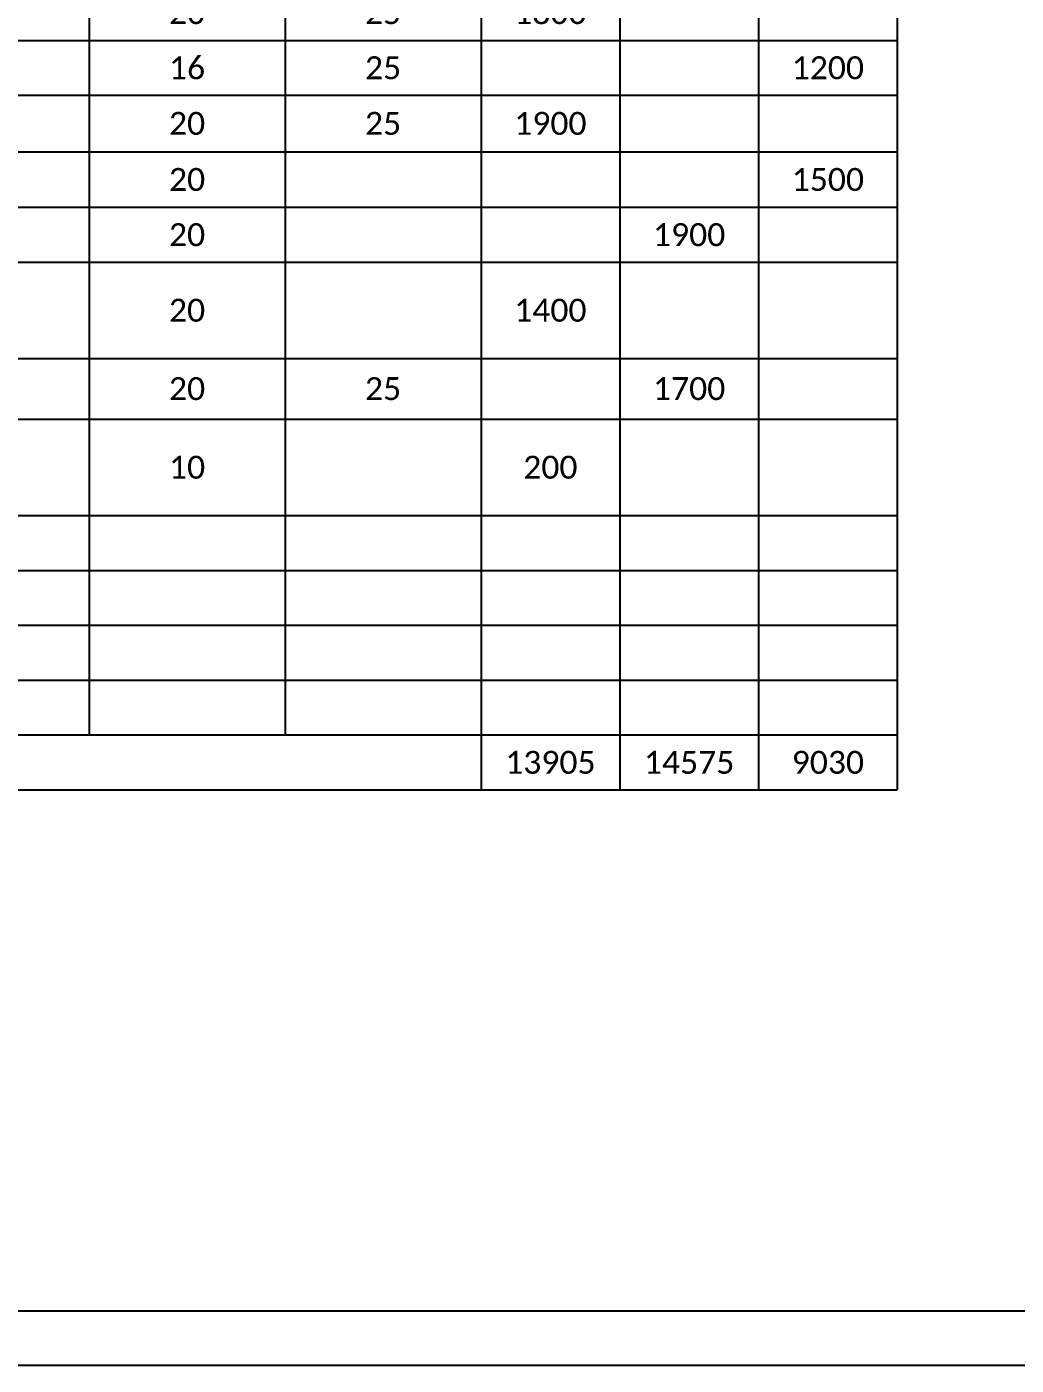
# Model space of a CAD drawing. Header units: millimetres. Extents: x 20625 to 81245, y 3427 to 18613.
# Drawn here: x 66423 to 67337, y 9204 to 10440 of the extents above; entities that cross this region are included whole.
import ezdxf

# ---------------------------------------------------------------- set-up
doc = ezdxf.new("R2010")
doc.units = ezdxf.units.MM
doc.layers.add('EJEL05130C', color=130, linetype='Continuous', lineweight=30)
doc.layers.add('EJELFORMATO', color=170, linetype='Continuous', lineweight=25)
doc.styles.get("Standard").update_dxf_attribs({"font": 'arial.ttf'})

# ---------------------------------------------------------------- blocks, each defined once
blk = doc.blocks.new('*T182')
at = {"layer": 'EJEL05130C', "linetype": 'ByBlock', "lineweight": -2, "transparency": 16777216}
for p, q in [((0, 0), (2352.6, 0)), ((0, 0), (0, -1721.4)), ((2352.6, 0), (2352.6, -1721.4)), ((0, -64.2), (2352.6, -64.2)), ((128.2, -64.2), (128.2, -1670.7)), ((613.2, -64.2), (613.2, -1721.4)), ((781.1, -64.2), (781.1, -1721.4)), ((1165.7, -64.2), (1165.7, -1721.4)), ((1293.9, -64.2), (1293.9, -1721.4)), ((1422.1, -64.2), (1422.1, -1721.4)), ((1605.9, -64.2), (1605.9, -1670.7)), ((1786.9, -64.2), (1786.9, -1670.7)), ((1968, -64.2), (1968, -1721.4)), ((781.1, -115.6), (1165.7, -115.6)), ((909.3, -115.6), (909.3, -1721.4)), ((1037.5, -115.6), (1037.5, -1721.4)), ((1968, -115.6), (2352.6, -115.6)), ((2096.2, -115.6), (2096.2, -1721.4)), ((2224.4, -115.6), (2224.4, -1721.4)), ((0, -166.3), (2352.6, -166.3)), ((0, -217.3), (2352.6, -217.3)), ((0, -268.4), (2352.6, -268.4)), ((0, -319.5), (2352.6, -319.5)), ((0, -370.2), (2352.6, -370.2)), ((0, -420.8), (2352.6, -420.8)), ((0, -471.5), (2352.6, -471.5)), ((0, -522.2), (2352.6, -522.2)), ((0, -572.8), (2352.6, -572.8)), ((0, -623.5), (2352.6, -623.5)), ((0, -674.2), (2352.6, -674.2)), ((0, -724.8), (2352.6, -724.8)), ((0, -775.5), (2352.6, -775.5)), ((0, -826.2), (2352.6, -826.2)), ((0, -876.8), (2352.6, -876.8)), ((0, -927.5), (2352.6, -927.5)), ((0, -978.2), (2352.6, -978.2)), ((0, -1029.1), (2352.6, -1029.1)), ((0, -1079.8), (2352.6, -1079.8)), ((0, -1132.1), (2352.6, -1132.1)), ((0, -1183.3), (2352.6, -1183.3)), ((0, -1234), (2352.6, -1234)), ((0, -1323), (2352.6, -1323)), ((0, -1378.9), (2352.6, -1378.9)), ((0, -1468.1), (2352.6, -1468.1)), ((0, -1518.7), (2352.6, -1518.7)), ((0, -1569.4), (2352.6, -1569.4)), ((0, -1620.1), (2352.6, -1620.1)), ((0, -1670.7), (2352.6, -1670.7)), ((0, -1721.4), (2352.6, -1721.4))]:
    blk.add_line(p, q, dxfattribs=at)
at = {"layer": 'EJEL05130C', "color": 0, "transparency": 16777216}
for s, insert, char_height, width, attachment_point in [('{\\fCalibri|b1|i0|c0;Tabela de carga QDC 1 (TÉRREO)', (1176.3, -32.1), 26.43, 2330.156, 5), ('{\\fCalibri|b1|i0|c0;TUG(VA)', (973.4, -89.9), 21.144, 362.159, 5), ('{\\fCalibri|b1|i0|c0;Fases', (2160.3, -89.9), 21.144, 362.159, 5), ('{\\fCalibri|b1|i0|c0;Fiação(mm²)', (1514, -115.3), 21.144, 161.238, 5), ('{\\fCalibri|b1|i0|c0;Disjuntor(A)', (1696.4, -115.3), 21.144, 158.596, 5), ('{\\fCalibri|b1|i0|c0;Circuito', (64.1, -115.3), 21.144, 105.736, 5), ('{\\fCalibri|b1|i0|c0;Descrição', (370.7, -115.3), 21.144, 462.538, 5), ('{\\fCalibri|b1|i0|c0;Iluminação', (697.2, -115.3), 21.144, 145.381, 5), ('{\\fCalibri|b1|i0|c0;TUE(VA)', (1229.8, -115.3), 21.144, 105.736, 5), ('{\\fCalibri|b1|i0|c0;Total', (1358, -115.3), 21.144, 105.736, 5), ("{\\fCalibri|b1|i0|c0;DR's", (1877.5, -115.3), 21.144, 158.596, 5), ('{\\fCalibri|b1|i0|c0;100', (845.2, -140.9), 21.144, 105.736, 5), ('{\\fCalibri|b1|i0|c0;300', (973.4, -140.9), 21.144, 105.736, 5), ('{\\fCalibri|b1|i0|c0;600', (1101.6, -140.9), 21.144, 105.736, 5), ('{\\fCalibri|b1|i0|c0;R', (2032.1, -140.9), 21.144, 105.736, 5), ('{\\fCalibri|b1|i0|c0;S', (2160.3, -140.9), 21.144, 105.736, 5), ('{\\fCalibri|b1|i0|c0;T', (2288.5, -140.9), 21.144, 105.736, 5), ('{\\fCalibri|b0|i0|c0;1', (64.1, -206.1), 21.144, 105.736, 8), ('{\\fCalibri|b0|i0|c0;Iluminação', (370.7, -206.1), 21.144, 462.538, 8), ('{\\fCalibri|b0|i0|c0;737', (697.2, -191.8), 21.144, 145.381, 5), ('{\\fCalibri|b0|i0|c0;737', (1358, -191.8), 21.144, 105.736, 5), ('{\\fCalibri|b0|i0|c0;1,5', (1514, -191.8), 21.144, 161.238, 5), ('{\\fCalibri|b0|i0|c0;10', (1696.4, -191.8), 21.144, 158.596, 5), ('{\\fCalibri|b0|i0|c0;737', (2160.3, -191.8), 21.144, 105.736, 5), ('{\\fCalibri|b0|i0|c0;', (845.2, -191.8), 21.144, 105.736, 5), ('{\\fCalibri|b0|i0|c0;', (973.4, -191.8), 21.144, 105.736, 5), ('{\\fCalibri|b0|i0|c0;', (1101.6, -191.8), 21.144, 105.736, 5), ('{\\fCalibri|b0|i0|c0;', (1229.8, -191.8), 21.144, 105.736, 5), ('{\\fCalibri|b0|i0|c0;', (1877.5, -191.8), 21.144, 158.596, 5), ('{\\fCalibri|b0|i0|c0;', (2032.1, -191.8), 21.144, 105.736, 5), ('{\\fCalibri|b0|i0|c0;', (2235.7, -206.1), 21.144, 105.736, 7), ('{\\fCalibri|b0|i0|c0;Iluminação', (370.7, -257.2), 21.144, 462.538, 8), ('{\\fCalibri|b0|i0|c0;883', (697.2, -242.9), 21.144, 145.381, 5), ('{\\fCalibri|b0|i0|c0;883', (1358, -242.9), 21.144, 105.736, 5), ('{\\fCalibri|b0|i0|c0;1,5', (1514, -242.9), 21.144, 161.238, 5), ('{\\fCalibri|b0|i0|c0;10', (1696.4, -242.9), 21.144, 158.596, 5), ('{\\fCalibri|b0|i0|c0;883', (2032.1, -242.9), 21.144, 105.736, 5), ('{\\fCalibri|b0|i0|c0;2', (64.1, -257.2), 21.144, 105.736, 8), ('{\\fCalibri|b0|i0|c0;', (845.2, -242.9), 21.144, 105.736, 5), ('{\\fCalibri|b0|i0|c0;', (973.4, -242.9), 21.144, 105.736, 5), ('{\\fCalibri|b0|i0|c0;', (1101.6, -242.9), 21.144, 105.736, 5), ('{\\fCalibri|b0|i0|c0;', (1229.8, -242.9), 21.144, 105.736, 5), ('{\\fCalibri|b0|i0|c0;', (1877.5, -242.9), 21.144, 158.596, 5), ('{\\fCalibri|b0|i0|c0;', (2160.3, -242.9), 21.144, 105.736, 5), ('{\\fCalibri|b0|i0|c0;', (2288.5, -242.9), 21.144, 105.736, 5), ('{\\fCalibri|b0|i0|c0;Iluminação', (370.7, -308.2), 21.144, 462.538, 8), ('{\\fCalibri|b0|i0|c0;180', (697.2, -294), 21.144, 145.381, 5), ('{\\fCalibri|b0|i0|c0;180', (1358, -294), 21.144, 105.736, 5), ('{\\fCalibri|b0|i0|c0;1,5', (1514, -294), 21.144, 161.238, 5), ('{\\fCalibri|b0|i0|c0;10', (1696.4, -294), 21.144, 158.596, 5), ('{\\fCalibri|b0|i0|c0;180', (2032.1, -294), 21.144, 105.736, 5), ('{\\fCalibri|b0|i0|c0;3', (64.1, -308.2), 21.144, 105.736, 8), ('{\\fCalibri|b0|i0|c0;', (845.2, -294), 21.144, 105.736, 5), ('{\\fCalibri|b0|i0|c0;', (973.4, -294), 21.144, 105.736, 5), ('{\\fCalibri|b0|i0|c0;', (1101.6, -294), 21.144, 105.736, 5), ('{\\fCalibri|b0|i0|c0;', (1229.8, -294), 21.144, 105.736, 5), ('{\\fCalibri|b0|i0|c0;', (1877.5, -294), 21.144, 158.596, 5), ('{\\fCalibri|b0|i0|c0;', (2160.3, -294), 21.144, 105.736, 5), ('{\\fCalibri|b0|i0|c0;', (2288.5, -294), 21.144, 105.736, 5), ('{\\fCalibri|b0|i0|c0;Chuveiro', (370.7, -344.8), 21.144, 462.538, 5), ('{\\fCalibri|b0|i0|c0;6', (1514, -344.8), 21.144, 161.238, 5), ('{\\fCalibri|b0|i0|c0;4', (64.1, -358.9), 21.144, 105.736, 8), ('{\\fCalibri|b0|i0|c0;', (697.2, -344.8), 21.144, 145.381, 5), ('{\\fCalibri|b0|i0|c0;', (845.2, -344.8), 21.144, 105.736, 5), ('{\\fCalibri|b0|i0|c0;', (973.4, -344.8), 21.144, 105.736, 5), ('{\\fCalibri|b0|i0|c0;', (1101.6, -344.8), 21.144, 105.736, 5), ('{\\fCalibri|b0|i0|c0;5500', (1229.8, -344.8), 21.144, 105.736, 5), ('{\\fCalibri|b0|i0|c0;5500', (1358, -344.8), 21.144, 105.736, 5), ('{\\fCalibri|b0|i0|c0;40', (1696.4, -344.8), 21.144, 158.596, 5), ('{\\fCalibri|b0|i0|c0;40', (1877.5, -344.8), 21.144, 158.596, 5), ('{\\fCalibri|b0|i0|c0;', (2032.1, -344.8), 21.144, 105.736, 5), ('{\\fCalibri|b0|i0|c0;2750', (2160.3, -344.8), 21.144, 105.736, 5), ('{\\fCalibri|b0|i0|c0;2750', (2288.5, -344.8), 21.144, 105.736, 5), ('{\\fCalibri|b0|i0|c0;Chuveiro', (370.7, -395.5), 21.144, 462.538, 5), ('{\\fCalibri|b0|i0|c0;5', (64.1, -409.6), 21.144, 105.736, 8), ('{\\fCalibri|b0|i0|c0;', (697.2, -395.5), 21.144, 145.381, 5), ('{\\fCalibri|b0|i0|c0;', (845.2, -395.5), 21.144, 105.736, 5), ('{\\fCalibri|b0|i0|c0;', (973.4, -395.5), 21.144, 105.736, 5), ('{\\fCalibri|b0|i0|c0;', (1101.6, -395.5), 21.144, 105.736, 5), ('{\\fCalibri|b0|i0|c0;5500', (1229.8, -395.5), 21.144, 105.736, 5), ('{\\fCalibri|b0|i0|c0;5500', (1358, -395.5), 21.144, 105.736, 5), ('{\\fCalibri|b0|i0|c0;6', (1514, -395.5), 21.144, 161.238, 5), ('{\\fCalibri|b0|i0|c0;40', (1696.4, -395.5), 21.144, 158.596, 5), ('{\\fCalibri|b0|i0|c0;40', (1877.5, -395.5), 21.144, 158.596, 5), ('{\\fCalibri|b0|i0|c0;', (2032.1, -395.5), 21.144, 105.736, 5), ('{\\fCalibri|b0|i0|c0;2750', (2160.3, -395.5), 21.144, 105.736, 5), ('{\\fCalibri|b0|i0|c0;2750', (2288.5, -395.5), 21.144, 105.736, 5), ('{\\fCalibri|b0|i0|c0;6', (64.1, -460.3), 21.144, 105.736, 8), ('{\\fCalibri|b0|i0|c0;Motor Portão', (370.7, -446.2), 21.144, 462.538, 5), ('{\\fCalibri|b0|i0|c0;1400', (1229.8, -446.2), 21.144, 105.736, 5), ('{\\fCalibri|b0|i0|c0;1400', (1358, -446.2), 21.144, 105.736, 5), ('{\\fCalibri|b0|i0|c0;2,5', (1514, -446.2), 21.144, 161.238, 5), ('{\\fCalibri|b0|i0|c0;10', (1696.4, -446.2), 21.144, 158.596, 5), ('{\\fCalibri|b0|i0|c0;700', (2032.1, -446.2), 21.144, 105.736, 5), ('{\\fCalibri|b0|i0|c0;700', (2288.5, -446.2), 21.144, 105.736, 5), ('{\\fCalibri|b0|i0|c0;', (697.2, -446.2), 21.144, 145.381, 5), ('{\\fCalibri|b0|i0|c0;', (845.2, -446.2), 21.144, 105.736, 5), ('{\\fCalibri|b0|i0|c0;', (973.4, -446.2), 21.144, 105.736, 5), ('{\\fCalibri|b0|i0|c0;', (1101.6, -446.2), 21.144, 105.736, 5), ('{\\fCalibri|b0|i0|c0;', (1877.5, -446.2), 21.144, 158.596, 5), ('{\\fCalibri|b0|i0|c0;', (2160.3, -446.2), 21.144, 105.736, 5), ('{\\fCalibri|b0|i0|c0;7', (64.1, -510.9), 21.144, 105.736, 8), ('{\\fCalibri|b0|i0|c0;Motor Piscina', (370.7, -496.8), 21.144, 462.538, 5), ('{\\fCalibri|b0|i0|c0;2500', (1229.8, -496.8), 21.144, 105.736, 5), ('{\\fCalibri|b0|i0|c0;2500', (1358, -496.8), 21.144, 105.736, 5), ('{\\fCalibri|b0|i0|c0;2,5', (1514, -496.8), 21.144, 161.238, 5), ('{\\fCalibri|b0|i0|c0;16', (1696.4, -496.8), 21.144, 158.596, 5), ('{\\fCalibri|b0|i0|c0;1250', (2160.3, -496.8), 21.144, 105.736, 5), ('{\\fCalibri|b0|i0|c0;1250', (2288.5, -496.8), 21.144, 105.736, 5), ('{\\fCalibri|b0|i0|c0;', (697.2, -496.8), 21.144, 145.381, 5), ('{\\fCalibri|b0|i0|c0;', (845.2, -496.8), 21.144, 105.736, 5), ('{\\fCalibri|b0|i0|c0;', (973.4, -496.8), 21.144, 105.736, 5), ('{\\fCalibri|b0|i0|c0;', (1101.6, -496.8), 21.144, 105.736, 5), ('{\\fCalibri|b0|i0|c0;', (1877.5, -496.8), 21.144, 158.596, 5), ('{\\fCalibri|b0|i0|c0;', (2032.1, -496.8), 21.144, 105.736, 5), ('{\\fCalibri|b0|i0|c0;8', (64.1, -561.6), 21.144, 105.736, 8), ('{\\fCalibri|b0|i0|c0;Motor Piscina', (370.7, -547.5), 21.144, 462.538, 5), ('{\\fCalibri|b0|i0|c0;1400', (1229.8, -547.5), 21.144, 105.736, 5), ('{\\fCalibri|b0|i0|c0;1400', (1358, -547.5), 21.144, 105.736, 5), ('{\\fCalibri|b0|i0|c0;2,5', (1514, -547.5), 21.144, 161.238, 5), ('{\\fCalibri|b0|i0|c0;10', (1696.4, -547.5), 21.144, 158.596, 5), ('{\\fCalibri|b0|i0|c0;700', (2032.1, -547.5), 21.144, 105.736, 5), ('{\\fCalibri|b0|i0|c0;700', (2160.3, -547.5), 21.144, 105.736, 5), ('{\\fCalibri|b0|i0|c0;', (697.2, -547.5), 21.144, 145.381, 5), ('{\\fCalibri|b0|i0|c0;', (845.2, -547.5), 21.144, 105.736, 5), ('{\\fCalibri|b0|i0|c0;', (973.4, -547.5), 21.144, 105.736, 5), ('{\\fCalibri|b0|i0|c0;', (1101.6, -547.5), 21.144, 105.736, 5), ('{\\fCalibri|b0|i0|c0;', (1877.5, -547.5), 21.144, 158.596, 5), ('{\\fCalibri|b0|i0|c0;', (2288.5, -547.5), 21.144, 105.736, 5), ('{\\fCalibri|b0|i0|c0;9', (64.1, -612.3), 21.144, 105.736, 8), ('{\\fCalibri|b0|i0|c0;TUE- Ar Condicionado', (370.7, -598.2), 21.144, 462.538, 5), ('{\\fCalibri|b0|i0|c0;4000', (1229.8, -598.2), 21.144, 105.736, 5), ('{\\fCalibri|b0|i0|c0;4000', (1358, -598.2), 21.144, 105.736, 5), ('{\\fCalibri|b0|i0|c0;2,5', (1514, -598.2), 21.144, 161.238, 5), ('{\\fCalibri|b0|i0|c0;20', (1696.4, -598.2), 21.144, 158.596, 5), ('{\\fCalibri|b0|i0|c0;25', (1877.5, -598.2), 21.144, 158.596, 5), ('{\\fCalibri|b0|i0|c0;2000', (2160.3, -598.2), 21.144, 105.736, 5), ('{\\fCalibri|b0|i0|c0;2000', (2288.5, -598.2), 21.144, 105.736, 5), ('{\\fCalibri|b0|i0|c0;', (697.2, -598.2), 21.144, 145.381, 5), ('{\\fCalibri|b0|i0|c0;', (845.2, -598.2), 21.144, 105.736, 5), ('{\\fCalibri|b0|i0|c0;', (973.4, -598.2), 21.144, 105.736, 5), ('{\\fCalibri|b0|i0|c0;', (1101.6, -598.2), 21.144, 105.736, 5), ('{\\fCalibri|b0|i0|c0;', (2032.1, -598.2), 21.144, 105.736, 5), ('{\\fCalibri|b0|i0|c0;10', (64.1, -662.9), 21.144, 105.736, 8), ('{\\fCalibri|b0|i0|c0;TUE- Ar Condicionado', (370.7, -648.8), 21.144, 462.538, 5), ('{\\fCalibri|b0|i0|c0;2860', (1229.8, -648.8), 21.144, 105.736, 5), ('{\\fCalibri|b0|i0|c0;2860', (1358, -648.8), 21.144, 105.736, 5), ('{\\fCalibri|b0|i0|c0;2,5', (1514, -648.8), 21.144, 161.238, 5), ('{\\fCalibri|b0|i0|c0;16', (1696.4, -648.8), 21.144, 158.596, 5), ('{\\fCalibri|b0|i0|c0;25', (1877.5, -648.8), 21.144, 158.596, 5), ('{\\fCalibri|b0|i0|c0;1430', (2032.1, -648.8), 21.144, 105.736, 5), ('{\\fCalibri|b0|i0|c0;1430', (2288.5, -648.8), 21.144, 105.736, 5), ('{\\fCalibri|b0|i0|c0;', (697.2, -648.8), 21.144, 145.381, 5), ('{\\fCalibri|b0|i0|c0;', (845.2, -648.8), 21.144, 105.736, 5), ('{\\fCalibri|b0|i0|c0;', (973.4, -648.8), 21.144, 105.736, 5), ('{\\fCalibri|b0|i0|c0;', (1101.6, -648.8), 21.144, 105.736, 5), ('{\\fCalibri|b0|i0|c0;', (2160.3, -648.8), 21.144, 105.736, 5), ('{\\fCalibri|b0|i0|c0;TUE- Ar Condicionado', (370.7, -699.5), 21.144, 462.538, 5), ('{\\fCalibri|b0|i0|c0;1650', (1229.8, -699.5), 21.144, 105.736, 5), ('{\\fCalibri|b0|i0|c0;1650', (1358, -699.5), 21.144, 105.736, 5), ('{\\fCalibri|b0|i0|c0;10', (1514, -699.5), 21.144, 161.238, 5), ('{\\fCalibri|b0|i0|c0;10', (1696.4, -699.5), 21.144, 158.596, 5), ('{\\fCalibri|b0|i0|c0;25', (1877.5, -699.5), 21.144, 158.596, 5), ('{\\fCalibri|b0|i0|c0;825', (2032.1, -699.5), 21.144, 105.736, 5), ('{\\fCalibri|b0|i0|c0;825', (2160.3, -699.5), 21.144, 105.736, 5), ('{\\fCalibri|b0|i0|c0;11', (64.1, -713.6), 21.144, 105.736, 8), ('{\\fCalibri|b0|i0|c0;', (697.2, -699.5), 21.144, 145.381, 5), ('{\\fCalibri|b0|i0|c0;', (845.2, -699.5), 21.144, 105.736, 5), ('{\\fCalibri|b0|i0|c0;', (973.4, -699.5), 21.144, 105.736, 5), ('{\\fCalibri|b0|i0|c0;', (1101.6, -699.5), 21.144, 105.736, 5), ('{\\fCalibri|b0|i0|c0;', (2288.5, -699.5), 21.144, 105.736, 5), ('{\\fCalibri|b0|i0|c0;TUE- Carro Elétrico', (370.7, -750.2), 21.144, 462.538, 5), ('{\\fCalibri|b0|i0|c0;10000', (1229.8, -750.2), 21.144, 105.736, 5), ('{\\fCalibri|b0|i0|c0;10000', (1358, -750.2), 21.144, 105.736, 5), ('{\\fCalibri|b0|i0|c0;2,5', (1514, -750.2), 21.144, 161.238, 5), ('{\\fCalibri|b0|i0|c0;50', (1696.4, -750.2), 21.144, 158.596, 5), ('{\\fCalibri|b0|i0|c0;63', (1877.5, -750.2), 21.144, 158.596, 5), ('{\\fCalibri|b0|i0|c0;5000', (2032.1, -750.2), 21.144, 105.736, 5), ('{\\fCalibri|b0|i0|c0;5000', (2160.3, -750.2), 21.144, 105.736, 5), ('{\\fCalibri|b0|i0|c0;12', (64.1, -764.3), 21.144, 105.736, 8), ('{\\fCalibri|b0|i0|c0;', (697.2, -750.2), 21.144, 145.381, 5), ('{\\fCalibri|b0|i0|c0;', (845.2, -750.2), 21.144, 105.736, 5), ('{\\fCalibri|b0|i0|c0;', (973.4, -750.2), 21.144, 105.736, 5), ('{\\fCalibri|b0|i0|c0;', (1101.6, -750.2), 21.144, 105.736, 5), ('{\\fCalibri|b0|i0|c0;', (2288.5, -750.2), 21.144, 105.736, 5), ('{\\fCalibri|b0|i0|c0;TUE- Forno Elétrico', (370.7, -800.8), 21.144, 462.538, 5), ('{\\fCalibri|b0|i0|c0;2700', (1229.8, -800.8), 21.144, 105.736, 5), ('{\\fCalibri|b0|i0|c0;2700', (1358, -800.8), 21.144, 105.736, 5), ('{\\fCalibri|b0|i0|c0;2,5', (1514, -800.8), 21.144, 161.238, 5), ('{\\fCalibri|b0|i0|c0;16', (1696.4, -800.8), 21.144, 158.596, 5), ('{\\fCalibri|b0|i0|c0;25', (1877.5, -800.8), 21.144, 158.596, 5), ('{\\fCalibri|b0|i0|c0;1350', (2032.1, -800.8), 21.144, 105.736, 5), ('{\\fCalibri|b0|i0|c0;1350', (2160.3, -800.8), 21.144, 105.736, 5), ('{\\fCalibri|b0|i0|c0;13', (64.1, -814.9), 21.144, 105.736, 8), ('{\\fCalibri|b0|i0|c0;', (697.2, -800.8), 21.144, 145.381, 5), ('{\\fCalibri|b0|i0|c0;', (845.2, -800.8), 21.144, 105.736, 5), ('{\\fCalibri|b0|i0|c0;', (973.4, -800.8), 21.144, 105.736, 5), ('{\\fCalibri|b0|i0|c0;', (1101.6, -800.8), 21.144, 105.736, 5), ('{\\fCalibri|b0|i0|c0;', (2288.5, -800.8), 21.144, 105.736, 5), ('{\\fCalibri|b0|i0|c0;TUG- Cozinha', (370.7, -851.5), 21.144, 462.538, 5), ('{\\fCalibri|b0|i0|c0;3', (1101.6, -851.5), 21.144, 105.736, 5), ('{\\fCalibri|b0|i0|c0;1800', (1358, -851.5), 21.144, 105.736, 5), ('{\\fCalibri|b0|i0|c0;2,5', (1514, -851.5), 21.144, 161.238, 5), ('{\\fCalibri|b0|i0|c0;20', (1696.4, -851.5), 21.144, 158.596, 5), ('{\\fCalibri|b0|i0|c0;25', (1877.5, -851.5), 21.144, 158.596, 5), ('{\\fCalibri|b0|i0|c0;1800', (2160.3, -851.5), 21.144, 105.736, 5), ('{\\fCalibri|b0|i0|c0;14', (64.1, -865.6), 21.144, 105.736, 8), ('{\\fCalibri|b0|i0|c0;', (697.2, -851.5), 21.144, 145.381, 5), ('{\\fCalibri|b0|i0|c0;', (845.2, -851.5), 21.144, 105.736, 5), ('{\\fCalibri|b0|i0|c0;', (973.4, -851.5), 21.144, 105.736, 5), ('{\\fCalibri|b0|i0|c0;', (1229.8, -851.5), 21.144, 105.736, 5), ('{\\fCalibri|b0|i0|c0;', (2032.1, -851.5), 21.144, 105.736, 5), ('{\\fCalibri|b0|i0|c0;', (2288.5, -851.5), 21.144, 105.736, 5), ('{\\fCalibri|b0|i0|c0;TUG- Cozinha', (370.7, -902.2), 21.144, 462.538, 5), ('{\\fCalibri|b0|i0|c0;2,5', (1514, -902.2), 21.144, 161.238, 5), ('{\\fCalibri|b0|i0|c0;15', (64.1, -916.3), 21.144, 105.736, 8), ('{\\fCalibri|b0|i0|c0;', (697.2, -902.2), 21.144, 145.381, 5), ('{\\fCalibri|b0|i0|c0;14', (845.2, -902.2), 21.144, 105.736, 5), ('{\\fCalibri|b0|i0|c0;', (973.4, -902.2), 21.144, 105.736, 5), ('{\\fCalibri|b0|i0|c0;', (1101.6, -902.2), 21.144, 105.736, 5), ('{\\fCalibri|b0|i0|c0;', (1229.8, -902.2), 21.144, 105.736, 5), ('{\\fCalibri|b0|i0|c0;1400', (1358, -902.2), 21.144, 105.736, 5), ('{\\fCalibri|b0|i0|c0;16', (1696.4, -902.2), 21.144, 158.596, 5), ('{\\fCalibri|b0|i0|c0;', (1877.5, -902.2), 21.144, 158.596, 5), ('{\\fCalibri|b0|i0|c0;', (2032.1, -902.2), 21.144, 105.736, 5), ('{\\fCalibri|b0|i0|c0;', (2160.3, -902.2), 21.144, 105.736, 5), ('{\\fCalibri|b0|i0|c0;1400', (2288.5, -902.2), 21.144, 105.736, 5), ('{\\fCalibri|b0|i0|c0;16', (64.1, -966.9), 21.144, 105.736, 8), ('{\\fCalibri|b0|i0|c0;TUG-Gourmet', (370.7, -952.8), 21.144, 462.538, 5), ('{\\fCalibri|b0|i0|c0;3', (845.2, -952.8), 21.144, 105.736, 5), ('{\\fCalibri|b0|i0|c0;2', (1101.6, -952.8), 21.144, 105.736, 5), ('{\\fCalibri|b0|i0|c0;1500', (1358, -952.8), 21.144, 105.736, 5), ('{\\fCalibri|b0|i0|c0;2,5', (1514, -952.8), 21.144, 161.238, 5), ('{\\fCalibri|b0|i0|c0;20', (1696.4, -952.8), 21.144, 158.596, 5), ('{\\fCalibri|b0|i0|c0;25', (1877.5, -952.8), 21.144, 158.596, 5), ('{\\fCalibri|b0|i0|c0;1500', (2288.5, -952.8), 21.144, 105.736, 5), ('{\\fCalibri|b0|i0|c0;', (697.2, -952.8), 21.144, 145.381, 5), ('{\\fCalibri|b0|i0|c0;', (973.4, -952.8), 21.144, 105.736, 5), ('{\\fCalibri|b0|i0|c0;', (1229.8, -952.8), 21.144, 105.736, 5), ('{\\fCalibri|b0|i0|c0;', (2032.1, -952.8), 21.144, 105.736, 5), ('{\\fCalibri|b0|i0|c0;', (2160.3, -952.8), 21.144, 105.736, 5), ('{\\fCalibri|b0|i0|c0;17', (64.1, -1017.9), 21.144, 105.736, 8), ('{\\fCalibri|b0|i0|c0;TUG- Lavabo 01/02', (370.7, -1003.6), 21.144, 462.538, 5), ('{\\fCalibri|b0|i0|c0;3', (1101.6, -1003.6), 21.144, 105.736, 5), ('{\\fCalibri|b0|i0|c0;1800', (1358, -1003.6), 21.144, 105.736, 5), ('{\\fCalibri|b0|i0|c0;2,5', (1514, -1003.6), 21.144, 161.238, 5), ('{\\fCalibri|b0|i0|c0;20', (1696.4, -1003.6), 21.144, 158.596, 5), ('{\\fCalibri|b0|i0|c0;25', (1877.5, -1003.6), 21.144, 158.596, 5), ('{\\fCalibri|b0|i0|c0;1800', (2032.1, -1003.6), 21.144, 105.736, 5), ('{\\fCalibri|b0|i0|c0;', (697.2, -1003.6), 21.144, 145.381, 5), ('{\\fCalibri|b0|i0|c0;', (845.2, -1003.6), 21.144, 105.736, 5), ('{\\fCalibri|b0|i0|c0;', (973.4, -1003.6), 21.144, 105.736, 5), ('{\\fCalibri|b0|i0|c0;', (1229.8, -1003.6), 21.144, 105.736, 5), ('{\\fCalibri|b0|i0|c0;', (2160.3, -1003.6), 21.144, 105.736, 5), ('{\\fCalibri|b0|i0|c0;', (2288.5, -1003.6), 21.144, 105.736, 5), ('{\\fCalibri|b0|i0|c0;18', (64.1, -1068.5), 21.144, 105.736, 8), ('{\\fCalibri|b0|i0|c0;TUG- I.S 01', (370.7, -1054.5), 21.144, 462.538, 5), ('{\\fCalibri|b0|i0|c0;2', (1101.6, -1054.5), 21.144, 105.736, 5), ('{\\fCalibri|b0|i0|c0;1200', (1358, -1054.5), 21.144, 105.736, 5), ('{\\fCalibri|b0|i0|c0;2,5', (1514, -1054.5), 21.144, 161.238, 5), ('{\\fCalibri|b0|i0|c0;16', (1696.4, -1054.5), 21.144, 158.596, 5), ('{\\fCalibri|b0|i0|c0;25', (1877.5, -1054.5), 21.144, 158.596, 5), ('{\\fCalibri|b0|i0|c0;1200', (2288.5, -1054.5), 21.144, 105.736, 5), ('{\\fCalibri|b0|i0|c0;', (697.2, -1054.5), 21.144, 145.381, 5), ('{\\fCalibri|b0|i0|c0;', (845.2, -1054.5), 21.144, 105.736, 5), ('{\\fCalibri|b0|i0|c0;', (973.4, -1054.5), 21.144, 105.736, 5), ('{\\fCalibri|b0|i0|c0;', (1229.8, -1054.5), 21.144, 105.736, 5), ('{\\fCalibri|b0|i0|c0;', (2032.1, -1054.5), 21.144, 105.736, 5), ('{\\fCalibri|b0|i0|c0;', (2160.3, -1054.5), 21.144, 105.736, 5), ('{\\fCalibri|b0|i0|c0;19', (64.1, -1120.9), 21.144, 105.736, 8), ('{\\fCalibri|b0|i0|c0;TUG- Circulação 01/03', (370.7, -1105.9), 21.144, 462.538, 5), ('{\\fCalibri|b0|i0|c0;1', (845.2, -1105.9), 21.144, 105.736, 5), ('{\\fCalibri|b0|i0|c0;3', (1101.6, -1105.9), 21.144, 105.736, 5), ('{\\fCalibri|b0|i0|c0;1900', (1358, -1105.9), 21.144, 105.736, 5), ('{\\fCalibri|b0|i0|c0;2,5', (1514, -1105.9), 21.144, 161.238, 5), ('{\\fCalibri|b0|i0|c0;20', (1696.4, -1105.9), 21.144, 158.596, 5), ('{\\fCalibri|b0|i0|c0;25', (1877.5, -1105.9), 21.144, 158.596, 5), ('{\\fCalibri|b0|i0|c0;1900', (2032.1, -1105.9), 21.144, 105.736, 5), ('{\\fCalibri|b0|i0|c0;', (697.2, -1105.9), 21.144, 145.381, 5), ('{\\fCalibri|b0|i0|c0;', (973.4, -1105.9), 21.144, 105.736, 5), ('{\\fCalibri|b0|i0|c0;', (1229.8, -1105.9), 21.144, 105.736, 5), ('{\\fCalibri|b0|i0|c0;', (2160.3, -1105.9), 21.144, 105.736, 5), ('{\\fCalibri|b0|i0|c0;', (2288.5, -1105.9), 21.144, 105.736, 5), ('{\\fCalibri|b0|i0|c0;TUG-Garagem, Escada, Depósito', (370.7, -1157.7), 21.144, 462.538, 5), ('{\\fCalibri|b0|i0|c0;15', (845.2, -1157.7), 21.144, 105.736, 5), ('{\\fCalibri|b0|i0|c0;1500', (1358, -1157.7), 21.144, 105.736, 5), ('{\\fCalibri|b0|i0|c0;2,5', (1514, -1157.7), 21.144, 161.238, 5), ('{\\fCalibri|b0|i0|c0;20', (1696.4, -1157.7), 21.144, 158.596, 5), ('{\\fCalibri|b0|i0|c0;1500', (2288.5, -1157.7), 21.144, 105.736, 5), ('{\\fCalibri|b0|i0|c0;20', (64.1, -1172.1), 21.144, 105.736, 8), ('{\\fCalibri|b0|i0|c0;', (697.2, -1157.7), 21.144, 145.381, 5), ('{\\fCalibri|b0|i0|c0;', (973.4, -1157.7), 21.144, 105.736, 5), ('{\\fCalibri|b0|i0|c0;', (1101.6, -1157.7), 21.144, 105.736, 5), ('{\\fCalibri|b0|i0|c0;', (1177, -1157.7), 21.144, 105.736, 4), ('{\\fCalibri|b0|i0|c0;', (1877.5, -1157.7), 21.144, 158.596, 5), ('{\\fCalibri|b0|i0|c0;', (2032.1, -1157.7), 21.144, 105.736, 5), ('{\\fCalibri|b0|i0|c0;', (2160.3, -1157.7), 21.144, 105.736, 5), ('{\\fCalibri|b0|i0|c0;TUG- Sala e Suíte', (370.7, -1208.7), 21.144, 462.538, 5), ('{\\fCalibri|b0|i0|c0;19', (845.2, -1208.7), 21.144, 105.736, 5), ('{\\fCalibri|b0|i0|c0;1900', (1358, -1208.7), 21.144, 105.736, 5), ('{\\fCalibri|b0|i0|c0;2,5', (1514, -1208.7), 21.144, 161.238, 5), ('{\\fCalibri|b0|i0|c0;20', (1696.4, -1208.7), 21.144, 158.596, 5), ('{\\fCalibri|b0|i0|c0;1900', (2160.3, -1208.7), 21.144, 105.736, 5), ('{\\fCalibri|b0|i0|c0;21', (64.1, -1222.8), 21.144, 105.736, 8), ('{\\fCalibri|b0|i0|c0;', (697.2, -1208.7), 21.144, 145.381, 5), ('{\\fCalibri|b0|i0|c0;', (973.4, -1208.7), 21.144, 105.736, 5), ('{\\fCalibri|b0|i0|c0;', (1101.6, -1208.7), 21.144, 105.736, 5), ('{\\fCalibri|b0|i0|c0;', (1177, -1208.7), 21.144, 105.736, 4), ('{\\fCalibri|b0|i0|c0;', (1877.5, -1208.7), 21.144, 158.596, 5), ('{\\fCalibri|b0|i0|c0;', (2032.1, -1208.7), 21.144, 105.736, 5), ('{\\fCalibri|b0|i0|c0;', (2288.5, -1208.7), 21.144, 105.736, 5), ('{\\fCalibri|b0|i0|c0;TUG-Casa de Maquinas /Circulação2', (370.7, -1278.5), 21.144, 462.538, 5), ('{\\fCalibri|b0|i0|c0;2', (845.2, -1278.5), 21.144, 105.736, 5), ('{\\fCalibri|b0|i0|c0;2', (1101.6, -1278.5), 21.144, 105.736, 5), ('{\\fCalibri|b0|i0|c0;1400', (1358, -1278.5), 21.144, 105.736, 5), ('{\\fCalibri|b0|i0|c0;2,5', (1514, -1278.5), 21.144, 161.238, 5), ('{\\fCalibri|b0|i0|c0;20', (1696.4, -1278.5), 21.144, 158.596, 5), ('{\\fCalibri|b0|i0|c0;1400', (2032.1, -1278.5), 21.144, 105.736, 5), ('{\\fCalibri|b0|i0|c0;', (697.2, -1278.5), 21.144, 145.381, 5), ('{\\fCalibri|b0|i0|c0;', (973.4, -1278.5), 21.144, 105.736, 5), ('{\\fCalibri|b0|i0|c0;', (1177, -1278.5), 21.144, 105.736, 4), ('{\\fCalibri|b0|i0|c0;', (1877.5, -1278.5), 21.144, 158.596, 5), ('{\\fCalibri|b0|i0|c0;', (2160.3, -1278.5), 21.144, 105.736, 5), ('{\\fCalibri|b0|i0|c0;', (2288.5, -1278.5), 21.144, 105.736, 5), ('{\\fCalibri|b0|i0|c0;22', (64.1, -1311.8), 21.144, 105.736, 8), ('{\\fCalibri|b0|i0|c0;TUG- Área de Serviço', (370.7, -1350.9), 21.144, 462.538, 5), ('{\\fCalibri|b0|i0|c0;23', (64.1, -1367.6), 21.144, 105.736, 8), ('{\\fCalibri|b0|i0|c0;5', (845.2, -1350.9), 21.144, 105.736, 5), ('{\\fCalibri|b0|i0|c0;2', (1101.6, -1350.9), 21.144, 105.736, 5), ('{\\fCalibri|b0|i0|c0;1700', (1358, -1350.9), 21.144, 105.736, 5), ('{\\fCalibri|b0|i0|c0;2,5', (1514, -1350.9), 21.144, 161.238, 5), ('{\\fCalibri|b0|i0|c0;20', (1696.4, -1350.9), 21.144, 158.596, 5), ('{\\fCalibri|b0|i0|c0;25', (1877.5, -1350.9), 21.144, 158.596, 5), ('{\\fCalibri|b0|i0|c0;1700', (2160.3, -1350.9), 21.144, 105.736, 5), ('{\\fCalibri|b0|i0|c0;', (697.2, -1350.9), 21.144, 145.381, 5), ('{\\fCalibri|b0|i0|c0;', (973.4, -1350.9), 21.144, 105.736, 5), ('{\\fCalibri|b0|i0|c0;', (1177, -1350.9), 21.144, 105.736, 4), ('{\\fCalibri|b0|i0|c0;', (2032.1, -1350.9), 21.144, 105.736, 5), ('{\\fCalibri|b0|i0|c0;', (2288.5, -1350.9), 21.144, 105.736, 5), ('{\\fCalibri|b0|i0|c0;TUG- Area de Serviço/Cozinha (220v)', (370.7, -1423.5), 21.144, 462.538, 5), ('{\\fCalibri|b0|i0|c0;2', (845.2, -1423.5), 21.144, 105.736, 5), ('{\\fCalibri|b0|i0|c0;200', (1358, -1423.5), 21.144, 105.736, 5), ('{\\fCalibri|b0|i0|c0;2,5', (1514, -1423.5), 21.144, 161.238, 5), ('{\\fCalibri|b0|i0|c0;10', (1696.4, -1423.5), 21.144, 158.596, 5), ('{\\fCalibri|b0|i0|c0;200', (2032.1, -1423.5), 21.144, 105.736, 5), ('{\\fCalibri|b0|i0|c0;', (697.2, -1423.5), 21.144, 145.381, 5), ('{\\fCalibri|b0|i0|c0;', (973.4, -1423.5), 21.144, 105.736, 5), ('{\\fCalibri|b0|i0|c0;', (1101.6, -1423.5), 21.144, 105.736, 5), ('{\\fCalibri|b0|i0|c0;', (1177, -1423.5), 21.144, 105.736, 4), ('{\\fCalibri|b0|i0|c0;', (1877.5, -1423.5), 21.144, 158.596, 5), ('{\\fCalibri|b0|i0|c0;', (2160.3, -1423.5), 21.144, 105.736, 5), ('{\\fCalibri|b0|i0|c0;', (2288.5, -1423.5), 21.144, 105.736, 5), ('{\\fCalibri|b0|i0|c0;24', (64.1, -1456.8), 21.144, 105.736, 8), ('{\\fCalibri|b0|i0|c0;Reserva', (370.7, -1493.4), 21.144, 462.538, 5), ('{\\fCalibri|b0|i0|c0;0', (1358, -1493.4), 21.144, 105.736, 5), ('{\\fCalibri|b0|i0|c0;', (64.1, -1493.4), 21.144, 105.736, 5), ('{\\fCalibri|b0|i0|c0;', (697.2, -1493.4), 21.144, 145.381, 5), ('{\\fCalibri|b0|i0|c0;', (845.2, -1493.4), 21.144, 105.736, 5), ('{\\fCalibri|b0|i0|c0;', (973.4, -1493.4), 21.144, 105.736, 5), ('{\\fCalibri|b0|i0|c0;', (1101.6, -1493.4), 21.144, 105.736, 5), ('{\\fCalibri|b0|i0|c0;', (1229.8, -1493.4), 21.144, 105.736, 5), ('{\\fCalibri|b0|i0|c0;', (1514, -1493.4), 21.144, 161.238, 5), ('{\\fCalibri|b0|i0|c0;', (1696.4, -1493.4), 21.144, 158.596, 5), ('{\\fCalibri|b0|i0|c0;', (1877.5, -1493.4), 21.144, 158.596, 5), ('{\\fCalibri|b0|i0|c0;', (2032.1, -1493.4), 21.144, 105.736, 5), ('{\\fCalibri|b0|i0|c0;', (2160.3, -1493.4), 21.144, 105.736, 5), ('{\\fCalibri|b0|i0|c0;', (2288.5, -1493.4), 21.144, 105.736, 5), ('{\\fCalibri|b0|i0|c0;', (11.2, -1544.1), 21.144, 105.736, 4), ('{\\fCalibri|b0|i0|c0;Reserva', (370.7, -1544.1), 21.144, 462.538, 5), ('{\\fCalibri|b0|i0|c0;', (697.2, -1544.1), 21.144, 145.381, 5), ('{\\fCalibri|b0|i0|c0;', (845.2, -1544.1), 21.144, 105.736, 5), ('{\\fCalibri|b0|i0|c0;', (973.4, -1544.1), 21.144, 105.736, 5), ('{\\fCalibri|b0|i0|c0;', (1101.6, -1544.1), 21.144, 105.736, 5), ('{\\fCalibri|b0|i0|c0;', (1177, -1544.1), 21.144, 105.736, 4), ('{\\fCalibri|b0|i0|c0;0', (1358, -1544.1), 21.144, 105.736, 5), ('{\\fCalibri|b0|i0|c0;', (1514, -1544.1), 21.144, 161.238, 5), ('{\\fCalibri|b0|i0|c0;', (1696.4, -1544.1), 21.144, 158.596, 5), ('{\\fCalibri|b0|i0|c0;', (1877.5, -1544.1), 21.144, 158.596, 5), ('{\\fCalibri|b0|i0|c0;', (2032.1, -1544.1), 21.144, 105.736, 5), ('{\\fCalibri|b0|i0|c0;', (2160.3, -1544.1), 21.144, 105.736, 5), ('{\\fCalibri|b0|i0|c0;', (2288.5, -1544.1), 21.144, 105.736, 5), ('{\\fCalibri|b0|i0|c0;', (11.2, -1594.7), 21.144, 105.736, 4), ('{\\fCalibri|b0|i0|c0;Reserva', (370.7, -1594.7), 21.144, 462.538, 5), ('{\\fCalibri|b0|i0|c0;', (697.2, -1594.7), 21.144, 145.381, 5), ('{\\fCalibri|b0|i0|c0;', (845.2, -1594.7), 21.144, 105.736, 5), ('{\\fCalibri|b0|i0|c0;', (973.4, -1594.7), 21.144, 105.736, 5), ('{\\fCalibri|b0|i0|c0;', (1101.6, -1594.7), 21.144, 105.736, 5), ('{\\fCalibri|b0|i0|c0;', (1177, -1594.7), 21.144, 105.736, 4), ('{\\fCalibri|b0|i0|c0;0', (1358, -1594.7), 21.144, 105.736, 5), ('{\\fCalibri|b0|i0|c0;', (1514, -1594.7), 21.144, 161.238, 5), ('{\\fCalibri|b0|i0|c0;', (1696.4, -1594.7), 21.144, 158.596, 5), ('{\\fCalibri|b0|i0|c0;', (1877.5, -1594.7), 21.144, 158.596, 5), ('{\\fCalibri|b0|i0|c0;', (2032.1, -1594.7), 21.144, 105.736, 5), ('{\\fCalibri|b0|i0|c0;', (2160.3, -1594.7), 21.144, 105.736, 5), ('{\\fCalibri|b0|i0|c0;', (2288.5, -1594.7), 21.144, 105.736, 5), ('{\\fCalibri|b0|i0|c0;Reserva', (370.7, -1645.4), 21.144, 462.538, 5), ('{\\fCalibri|b0|i0|c0;0', (1358, -1645.4), 21.144, 105.736, 5), ('{\\fCalibri|b0|i0|c0;', (11.2, -1645.4), 21.144, 105.736, 4), ('{\\fCalibri|b0|i0|c0;', (697.2, -1645.4), 21.144, 145.381, 5), ('{\\fCalibri|b0|i0|c0;', (845.2, -1645.4), 21.144, 105.736, 5), ('{\\fCalibri|b0|i0|c0;', (973.4, -1645.4), 21.144, 105.736, 5), ('{\\fCalibri|b0|i0|c0;', (1101.6, -1645.4), 21.144, 105.736, 5), ('{\\fCalibri|b0|i0|c0;', (1177, -1645.4), 21.144, 105.736, 4), ('{\\fCalibri|b0|i0|c0;', (1514, -1645.4), 21.144, 161.238, 5), ('{\\fCalibri|b0|i0|c0;', (1696.4, -1645.4), 21.144, 158.596, 5), ('{\\fCalibri|b0|i0|c0;', (1877.5, -1645.4), 21.144, 158.596, 5), ('{\\fCalibri|b0|i0|c0;', (2032.1, -1645.4), 21.144, 105.736, 5), ('{\\fCalibri|b0|i0|c0;', (2160.3, -1645.4), 21.144, 105.736, 5), ('{\\fCalibri|b0|i0|c0;', (2288.5, -1645.4), 21.144, 105.736, 5), ('{\\fCalibri|b0|i0|c0;Total', (306.6, -1696.1), 21.144, 590.75, 5), ('{\\fCalibri|b0|i0|c0;0', (697.2, -1696.1), 21.144, 145.381, 5), ('{\\fCalibri|b0|i0|c0;6100', (845.2, -1696.1), 21.144, 105.736, 5), ('{\\fCalibri|b0|i0|c0;0', (973.4, -1696.1), 21.144, 105.736, 5), ('{\\fCalibri|b0|i0|c0;10200', (1101.6, -1696.1), 21.144, 105.736, 5), ('{\\fCalibri|b0|i0|c0;21210', (1229.8, -1696.1), 21.144, 105.736, 5), ('{\\fCalibri|b0|i0|c0;37510', (1358, -1696.1), 21.144, 105.736, 5), ('{\\fCalibri|b0|i0|c0;13905', (2032.1, -1696.1), 21.144, 105.736, 5), ('{\\fCalibri|b0|i0|c0;14575', (2160.3, -1696.1), 21.144, 105.736, 5), ('{\\fCalibri|b0|i0|c0;9030', (2288.5, -1696.1), 21.144, 105.736, 5), ('{\\fCalibri|b0|i0|c0;', (1433.4, -1710.2), 21.144, 523.381, 7)]:
    blk.add_mtext(s, dxfattribs=dict(at, insert=insert, char_height=char_height, width=width, attachment_point=attachment_point))

msp = doc.modelspace()

# ---------------------------------------------------------------- linework, layer by layer
at = {"layer": 'EJELFORMATO', "color": 7, "elevation": 836659.2}
msp.add_lwpolyline([(64594.1, 9204), (70539.1, 9204), (70539.1, 13409), (64594.1, 13409)], close=True, dxfattribs=at)
at = {"layer": 'EJELFORMATO', "elevation": 836659.2}
msp.add_lwpolyline([(70489.1, 9254), (64719.1, 9254), (64719.1, 13359), (70489.1, 13359)], close=True, dxfattribs=at)

# ---------------------------------------------------------------- block references
msp.add_blockref('*T182', (64874.4, 11456.9))

doc.saveas('drawing.dxf')
